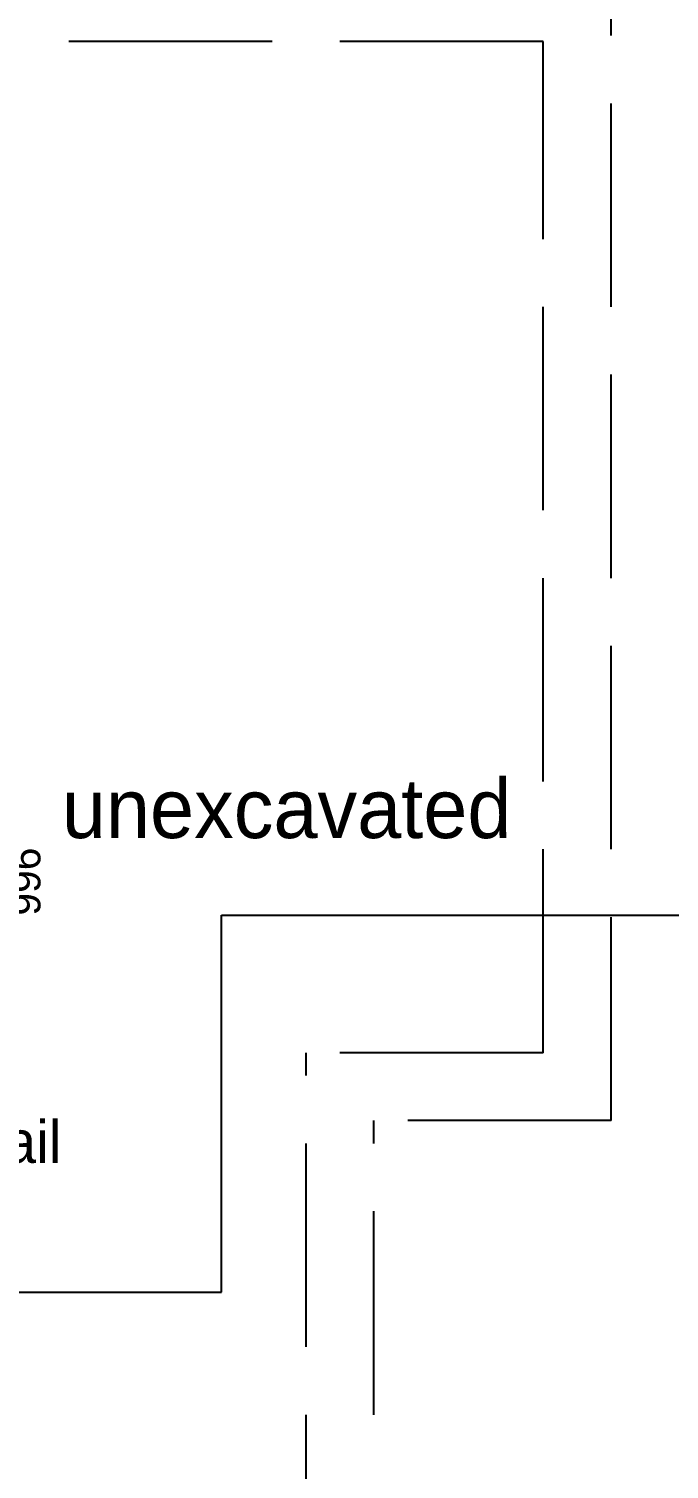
# Model space of a CAD drawing. Header units: millimetres. Extents: x -31195 to 21067, y -14865 to 15436.
# Drawn here: x 5166 to 8946, y -3574 to 4922 of the extents above; entities that cross this region are included whole.
import ezdxf

# ---------------------------------------------------------------- set-up
doc = ezdxf.new("R2010")
doc.units = ezdxf.units.MM
doc.linetypes.add('DASHDOT', pattern=[16, 12, -4])
doc.layers.add('1', color=7, linetype='Continuous', true_color=0xffffff)
doc.layers.add('NEW_LGF', color=7, linetype='Continuous', true_color=0xffffff)

# ---------------------------------------------------------------- blocks, each defined once
blk = doc.blocks.new('0E41D009')
at = {"layer": 'NEW_LGF', "color": 1, "linetype": 'Continuous', "ltscale": 100}
for p, q in [((20557.1, 0), (20557.1, 2224.5)), ((20557.1, 2224.5), (26107.1, 2224.5)), ((16507.1, 0), (20557.1, 0))]:
    blk.add_line(p, q, dxfattribs=at)
at = {"layer": 'NEW_LGF'}
blk.add_attdef('Sfb', (0, 0), '', height=1, dxfattribs=at)
blk = doc.blocks.new('061C2087')
at = {"layer": 'NEW_LGF', "color": 3, "linetype": 'DASHDOT', "ltscale": 100}
for p, q in [((19185, 7221.2), (19185, 13986.2)), ((18785, 13586.2), (15480, 13586.2)), ((18785, 7621.2), (18785, 13586.2)), ((18785, 7621.2), (17385, 7621.2)), ((17385, 1086.2), (17385, 7621.2)), ((19185, 7221.2), (17785, 7221.2)), ((17785, 686.2), (17785, 7221.2))]:
    blk.add_line(p, q, dxfattribs=at)
at = {"layer": 'NEW_LGF'}
blk.add_attdef('Sfb', (0, 0), '', height=1, dxfattribs=at)
blk = doc.blocks.new('41D1A317')
at = {"layer": 'NEW_LGF', "color": 15, "linetype": 'Continuous', "ltscale": 100}
blk.add_text('unexcavated', height=350, dxfattribs=at).set_placement((36556.5, 14131.4))
at = {"layer": 'NEW_LGF', "color": 3, "linetype": 'Continuous', "ltscale": 100}
blk.add_text('996', height=180, rotation=90, dxfattribs=at).set_placement((36430.3, 13673.9))
at = {"layer": 'NEW_LGF'}
blk.add_attdef('Sfb', (0, 0), '', height=1, dxfattribs=at)
blk = doc.blocks.new('02A40145')
at = {"layer": '1', "color": 15, "linetype": 'Continuous', "ltscale": 100}
blk.add_text('staircase and handrail', height=250, dxfattribs=at).set_placement((13192, 6538.7))

msp = doc.modelspace()

# ---------------------------------------------------------------- block references
at = {"layer": '1'}
msp.add_blockref('02A40145', (-11104.6, -8306.6), dxfattribs=at)
at = {"layer": 'NEW_LGF'}
for name, p in [('41D1A317', (-31195.4, -13983)), ('061C2087', (-10582.1, -8739)), ('0E41D009', (-14254.2, -2530.6))]:
    msp.add_blockref(name, p, dxfattribs=at)

doc.saveas('drawing.dxf')
